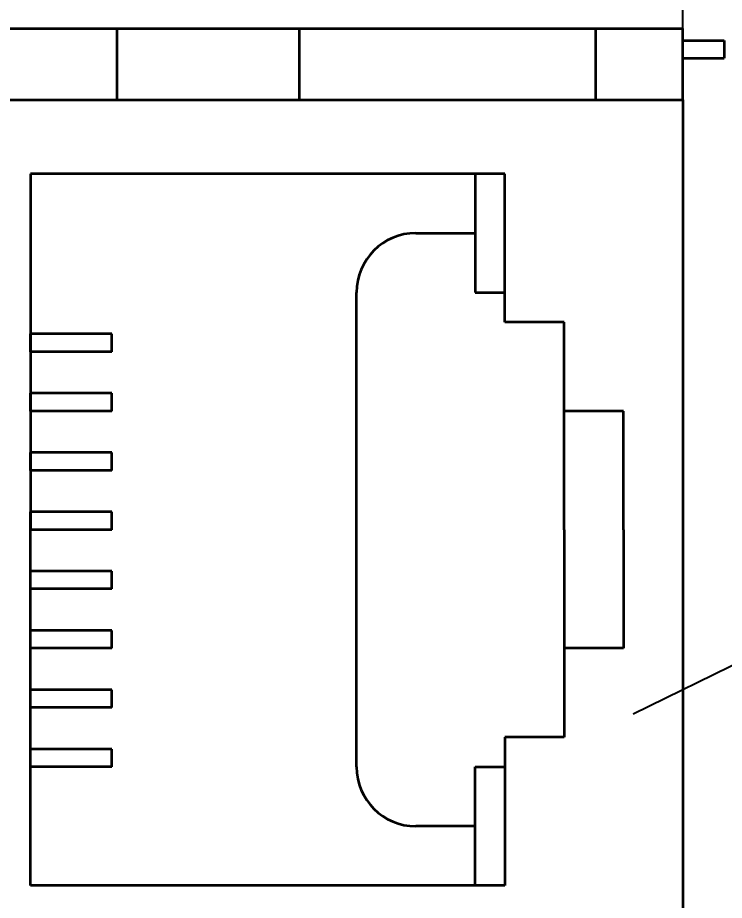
# Model space of a CAD drawing. Header units: millimetres. Extents: x -148 to 148, y -105 to 105.
# Drawn here: x -88.77 to -76.86, y 14.33 to 29.22 of the extents above; entities that cross this region are included whole.
import ezdxf

# ---------------------------------------------------------------- set-up
doc = ezdxf.new("R2010")
doc.units = ezdxf.units.MM
doc.header["$PDSIZE"] = -5
doc.layers.add('尺寸线层', color=3, linetype='Continuous', lineweight=18)
doc.layers.add('粗实线层', color=7, linetype='Continuous', lineweight=35)
doc.styles.get("Standard").update_dxf_attribs({"font": 'txt.shx'})
doc.dimstyles.get("Standard").update_dxf_attribs({"dimtxt": 0.18, "dimasz": 0.18, "dimexe": 0.18, "dimexo": 0.0625, "dimgap": 0.09, "dimtad": 0, "dimtih": 1, "dimtoh": 1, "dimdec": 4, "dimzin": 0, "dimdsep": 46, "dimtxsty": 'Standard', "dimcen": 0.09, "dimdle": 0.36, "dimadec": 0, "dimazin": 0, "dimtfac": 1, "dimtdec": 4, "dimtofl": 0, "dimtmove": 0, "dimatfit": 3, "dimfxl": 1, "dimtolj": 1, "dimarcsym": 0})

# ---------------------------------------------------------------- blocks, each defined once
blk = doc.blocks.new('*X8')
at = {"layer": 'Defpoints', "color": 0, "transparency": 16777216}
for p in [(-71.212, 20.994), (-73.906, 19.675)]:
    blk.add_point(p, dxfattribs=at)
at = {"layer": '尺寸线层', "color": 0, "linetype": 'Continuous', "lineweight": -2, "transparency": 16777216}
for p, q in [((-68.966, 22.093), (-57.016, 27.945)), ((-73.906, 19.675), (-71.212, 20.994)), ((-76.151, 18.575), (-78.396, 17.476))]:
    blk.add_line(p, q, dxfattribs=at)
at = {"layer": '尺寸线层', "color": 0, "transparency": 16777216}
for points in [[(-69.149, 22.468), (-68.783, 21.719), (-71.212, 20.994)], [(-76.334, 18.95), (-75.968, 18.201), (-73.906, 19.675)]]:
    blk.add_solid(points, dxfattribs=at)
at = {"layer": '尺寸线层', "color": 0, "transparency": 16777216, "insert": (-60.273, 28.438), "char_height": 2.5, "width": 7.14286, "attachment_point": 5, "rotation": 26.0891, "bg_fill": 3, "box_fill_scale": 1.1, "bg_fill_color": 256, "bg_fill_true_color": 13158600, "bg_fill_transparency": 0}
blk.add_mtext('\\A1;%%C3', dxfattribs=at)
blk = doc.blocks.new('*X10')
at = {"layer": 'Defpoints', "color": 0, "transparency": 16777216}
for p in [(-101.559, 18.389), (-72.559, 18.442), (-101.559, 3.13)]:
    blk.add_point(p, dxfattribs=at)
at = {"layer": '尺寸线层', "color": 0, "linetype": 'Continuous', "lineweight": -2, "transparency": 16777216}
for p, q in [((-101.559, 17.764), (-101.559, 1.88)), ((-72.559, 17.817), (-72.559, 1.88)), ((-75.059, 3.13), (-99.059, 3.13))]:
    blk.add_line(p, q, dxfattribs=at)
at = {"layer": '尺寸线层', "color": 0, "transparency": 16777216}
for points in [[(-99.059, 3.546), (-99.059, 2.713), (-101.559, 3.13)], [(-75.059, 3.546), (-75.059, 2.713), (-72.559, 3.13)]]:
    blk.add_solid(points, dxfattribs=at)
at = {"layer": '尺寸线层', "color": 0, "transparency": 16777216, "insert": (-87.059, 5.942), "char_height": 2.5, "width": 6.07143, "attachment_point": 5, "bg_fill": 3, "box_fill_scale": 1.1, "bg_fill_color": 256, "bg_fill_true_color": 13158600, "bg_fill_transparency": 0}
blk.add_mtext('\\A1;29', dxfattribs=at)
blk = doc.blocks.new('*X13')
at = {"layer": 'Defpoints', "color": 0, "transparency": 16777216}
for p in [(-77.559, 33.416), (-93.559, 27.834), (-77.559, 27.834)]:
    blk.add_point(p, dxfattribs=at)
at = {"layer": '尺寸线层', "color": 0, "linetype": 'Continuous', "lineweight": -2, "transparency": 16777216}
for p, q in [((-93.559, 28.459), (-93.559, 34.666)), ((-77.559, 28.459), (-77.559, 34.666)), ((-91.059, 33.416), (-80.059, 33.416))]:
    blk.add_line(p, q, dxfattribs=at)
at = {"layer": '尺寸线层', "color": 0, "transparency": 16777216}
for points in [[(-91.059, 33.833), (-91.059, 32.999), (-93.559, 33.416)], [(-80.059, 33.833), (-80.059, 32.999), (-77.559, 33.416)]]:
    blk.add_solid(points, dxfattribs=at)
at = {"layer": '尺寸线层', "color": 0, "transparency": 16777216, "insert": (-85.559, 35.291), "char_height": 2.5, "width": 5, "attachment_point": 5, "bg_fill": 3, "box_fill_scale": 1.1, "bg_fill_color": 256, "bg_fill_true_color": 13158600, "bg_fill_transparency": 0}
blk.add_mtext('\\A1;16', dxfattribs=at)

msp = doc.modelspace()

# ---------------------------------------------------------------- linework, layer by layer
at = {"layer": '粗实线层', "color": 7, "lineweight": 35, "ltscale": 0.125}
for p, q in [((-92.094, 29.034), (-87.094, 29.034)), ((-84.023, 29.034), (-79.023, 29.034))]:
    msp.add_line(p, q, dxfattribs=at)
at = {"layer": '粗实线层', "color": 7, "lineweight": 35, "ltscale": 0.03}
for p, q in [((-87.094, 27.834), (-87.094, 29.034)), ((-84.023, 27.834), (-84.023, 29.034)), ((-79.023, 27.834), (-79.023, 29.034)), ((-77.559, 27.834), (-77.559, 29.034))]:
    msp.add_line(p, q, dxfattribs=at)
at = {"layer": '粗实线层', "color": 7, "lineweight": 35, "ltscale": 0.076777}
msp.add_line((-87.094, 29.034), (-84.023, 29.034), dxfattribs=at)
at = {"layer": '粗实线层', "color": 7, "lineweight": 35, "ltscale": 0.036612}
msp.add_line((-79.023, 29.034), (-77.559, 29.034), dxfattribs=at)
at = {"layer": '粗实线层', "color": 7, "lineweight": 35, "ltscale": 0.0175}
for p, q in [((-77.559, 28.834), (-76.859, 28.834)), ((-77.559, 28.534), (-76.859, 28.534))]:
    msp.add_line(p, q, dxfattribs=at)
at = {"layer": '粗实线层', "color": 7, "lineweight": 35, "ltscale": 0.0075}
for p, q in [((-76.859, 28.834), (-76.859, 28.534)), ((-88.559, 23.584), (-88.559, 23.884)), ((-87.188, 23.584), (-87.188, 23.884)), ((-88.559, 22.584), (-88.559, 22.884)), ((-87.188, 22.584), (-87.188, 22.884)), ((-88.559, 21.584), (-88.559, 21.884)), ((-87.188, 21.584), (-87.188, 21.884)), ((-88.559, 20.584), (-88.559, 20.884)), ((-87.188, 20.584), (-87.188, 20.884)), ((-88.559, 19.584), (-88.559, 19.884)), ((-87.188, 19.584), (-87.188, 19.884)), ((-88.559, 18.584), (-88.559, 18.884)), ((-87.188, 18.584), (-87.188, 18.884)), ((-88.559, 17.584), (-88.559, 17.884)), ((-87.188, 17.584), (-87.188, 17.884)), ((-88.559, 16.584), (-88.559, 16.884)), ((-87.188, 16.584), (-87.188, 16.884))]:
    msp.add_line(p, q, dxfattribs=at)
at = {"layer": '粗实线层', "color": 7, "lineweight": 35, "ltscale": 0.4}
msp.add_line((-93.559, 27.834), (-77.559, 27.834), dxfattribs=at)
at = {"layer": '粗实线层', "color": 7, "lineweight": 35, "ltscale": 0.195858}
msp.add_line((-89.476, 27.834), (-81.642, 27.834), dxfattribs=at)
at = {"layer": '粗实线层', "color": 7, "lineweight": 35, "ltscale": 0.07}
msp.add_line((-81.642, 27.834), (-78.842, 27.834), dxfattribs=at)
at = {"layer": '粗实线层', "color": 7, "lineweight": 35, "ltscale": 0.032071}
msp.add_line((-78.842, 27.834), (-77.559, 27.834), dxfattribs=at)
at = {"layer": '粗实线层', "color": 7, "lineweight": 35, "ltscale": 0.3625}
msp.add_line((-77.559, 27.834), (-77.559, 13.334), dxfattribs=at)
at = {"layer": '粗实线层', "color": 7, "lineweight": 35, "ltscale": 0.36}
msp.add_line((-77.559, 27.534), (-77.559, 13.134), dxfattribs=at)
at = {"layer": '粗实线层', "color": 7, "lineweight": 35, "ltscale": 0.2}
for p, q in [((-80.559, 26.584), (-88.559, 26.584)), ((-83.059, 16.584), (-83.059, 24.584)), ((-80.559, 14.584), (-88.559, 14.584))]:
    msp.add_line(p, q, dxfattribs=at)
at = {"layer": '粗实线层', "color": 7, "lineweight": 35, "ltscale": 0.15}
for p in [(-88.559, 26.584), (-88.559, 14.584)]:
    msp.add_line(p, (-88.559, 20.584), dxfattribs=at)
at = {"layer": '粗实线层', "color": 7, "lineweight": 35, "ltscale": 0.05}
for p, q in [((-81.059, 26.584), (-81.059, 24.584)), ((-79.559, 20.584), (-79.559, 22.584)), ((-78.559, 20.584), (-78.559, 22.584)), ((-79.559, 20.584), (-79.559, 18.584)), ((-78.559, 20.584), (-78.559, 18.584)), ((-81.059, 14.584), (-81.059, 16.584))]:
    msp.add_line(p, q, dxfattribs=at)
at = {"layer": '粗实线层', "color": 7, "lineweight": 35, "ltscale": 0.0625}
for p, q in [((-80.559, 24.084), (-80.559, 26.584)), ((-80.559, 17.084), (-80.559, 14.584))]:
    msp.add_line(p, q, dxfattribs=at)
at = {"layer": '粗实线层', "color": 7, "lineweight": 35, "ltscale": 0.025}
for p, q in [((-82.059, 25.584), (-81.059, 25.584)), ((-79.559, 24.084), (-80.559, 24.084)), ((-78.559, 22.584), (-79.559, 22.584)), ((-78.559, 18.584), (-79.559, 18.584)), ((-79.559, 17.084), (-80.559, 17.084)), ((-81.059, 15.584), (-82.059, 15.584))]:
    msp.add_line(p, q, dxfattribs=at)
at = {"layer": '粗实线层', "color": 7, "lineweight": 35, "ltscale": 0.0125}
for p, q in [((-81.059, 24.584), (-80.559, 24.584)), ((-81.059, 16.584), (-80.559, 16.584))]:
    msp.add_line(p, q, dxfattribs=at)
at = {"layer": '粗实线层', "color": 7, "lineweight": 35, "ltscale": 0.0375}
for p, q in [((-79.559, 22.584), (-79.559, 24.084)), ((-79.559, 18.584), (-79.559, 17.084))]:
    msp.add_line(p, q, dxfattribs=at)
at = {"layer": '粗实线层', "color": 7, "lineweight": 35, "ltscale": 0.034258}
for p, q in [((-87.188, 23.884), (-88.559, 23.884)), ((-87.188, 23.584), (-88.559, 23.584)), ((-87.188, 22.884), (-88.559, 22.884)), ((-87.188, 22.584), (-88.559, 22.584)), ((-87.188, 21.884), (-88.559, 21.884)), ((-87.188, 21.584), (-88.559, 21.584)), ((-87.188, 20.884), (-88.559, 20.884)), ((-87.188, 20.584), (-88.559, 20.584)), ((-87.188, 19.884), (-88.559, 19.884)), ((-87.188, 19.584), (-88.559, 19.584)), ((-87.188, 18.884), (-88.559, 18.884)), ((-87.188, 18.584), (-88.559, 18.584)), ((-87.188, 17.884), (-88.559, 17.884)), ((-87.188, 17.584), (-88.559, 17.584)), ((-87.188, 16.884), (-88.559, 16.884)), ((-87.188, 16.584), (-88.559, 16.584))]:
    msp.add_line(p, q, dxfattribs=at)
at = {"layer": '粗实线层', "color": 7, "lineweight": 35}
for centre, start, end in [((-82.059, 24.584), 90, 180), ((-82.059, 16.584), 180, 270)]:
    msp.add_arc(centre, 1, start, end, dxfattribs=at)

# ---------------------------------------------------------------- next in the draw order: dimensions: what is measured, and where the dimension line sits
at = {"layer": '尺寸线层', "color": 7}
dim = msp.add_diameter_dim_2p(p1=(-73.906, 19.675), p2=(-71.212, 20.994), dimstyle='Standard', override={"dimtxt": 2.5, "dimasz": 2.5, "dimexe": 1.25, "dimexo": 0.625, "dimgap": 0.625, "dimtad": 1, "dimtih": 0, "dimtoh": 0, "dimdec": 2, "dimzin": 8, "dimdsep": 44, "dimpost": '%%C<>', "dimsah": 1, "dimdle": 5, "dimtdec": 2, "dimtofl": 1, "dimatfit": 0, "dimtfill": 1, "dimtzin": 8}, dxfattribs=at)
dim.commit()
dim.dimension.update_dxf_attribs({"geometry": '*X8', "text_midpoint": (-59.448, 26.754), "dimtype": 163})

# ---------------------------------------------------------------- next in the draw order: dimensions: what is measured, and where the dimension line sits
dim = msp.add_linear_dim(base=(-77.559, 33.416), p1=(-93.559, 27.834), p2=(-77.559, 27.834), angle=180, dimstyle='Standard', override={"dimtxt": 2.5, "dimasz": 2.5, "dimexe": 1.25, "dimexo": 0.625, "dimgap": 0.625, "dimtad": 1, "dimtih": 0, "dimtoh": 0, "dimdec": 2, "dimzin": 8, "dimdsep": 44, "dimsah": 1, "dimdle": 5, "dimtdec": 2, "dimtofl": 1, "dimatfit": 0, "dimtfill": 1, "dimtzin": 8}, dxfattribs=at)
dim.commit()
dim.dimension.update_dxf_attribs({"geometry": '*X13', "text_midpoint": (-85.559, 35.291)})
dim = msp.add_linear_dim(base=(-101.559, 3.13), p1=(-72.559, 18.442), p2=(-101.559, 18.389), dimstyle='Standard', override={"dimtxt": 2.5, "dimasz": 2.5, "dimexe": 1.25, "dimexo": 0.625, "dimgap": 0.625, "dimtad": 1, "dimtih": 0, "dimtoh": 0, "dimdec": 2, "dimzin": 8, "dimdsep": 44, "dimsah": 1, "dimdle": 5, "dimtdec": 2, "dimtofl": 1, "dimtmove": 2, "dimatfit": 0, "dimtfill": 1}, dxfattribs=at)
dim.commit()
dim.dimension.update_dxf_attribs({"geometry": '*X10', "text_midpoint": (-87.059, 5.942), "dimtype": 160})

doc.saveas('drawing.dxf')
